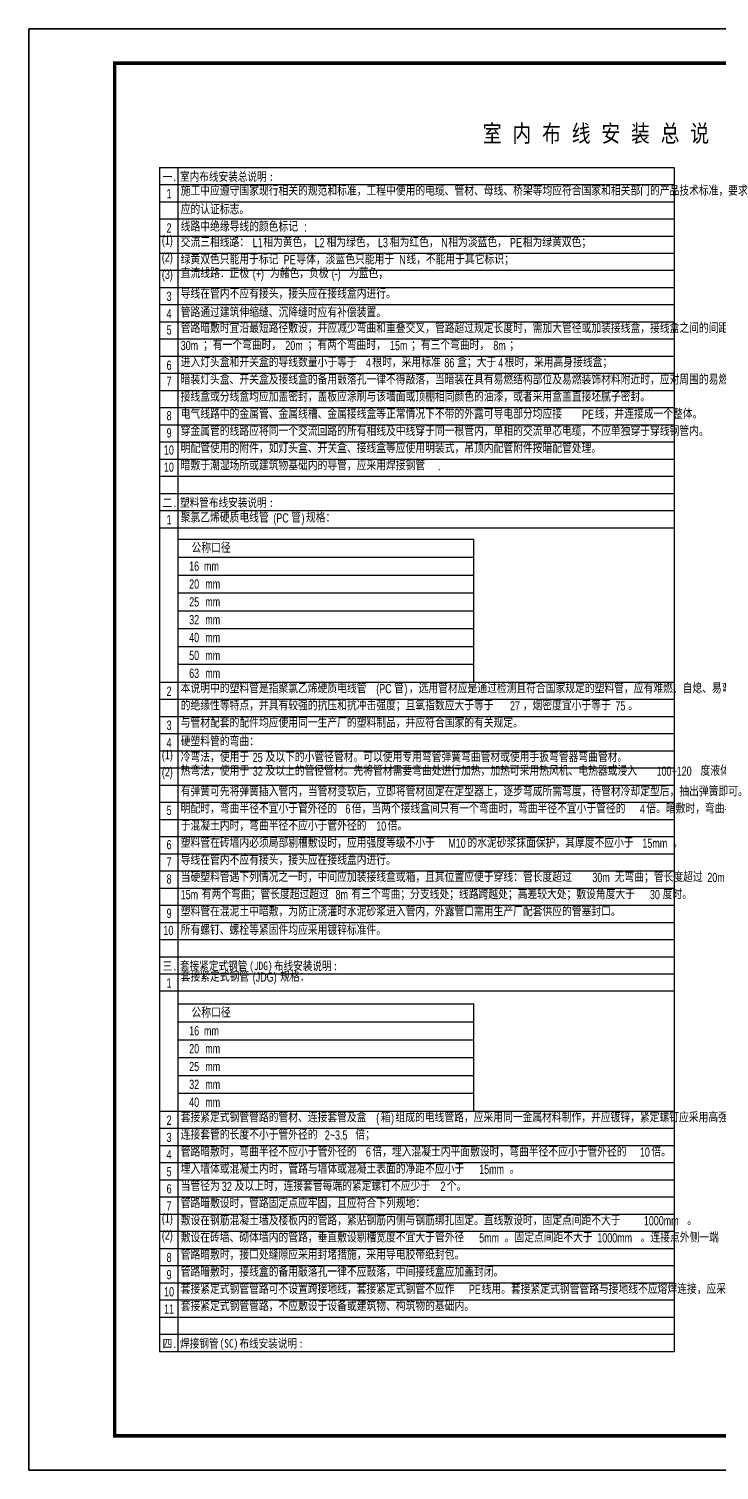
# Model space of a CAD drawing. Extents: x -7085 to 604621, y -1107727 to 606871.
# Drawn here: x 213124 to 243310, y 506902 to 569902 of the extents above; entities that cross this region are included whole.
import ezdxf

# ---------------------------------------------------------------- set-up
doc = ezdxf.new("R2010")
doc.units = 0
doc.header["$LTSCALE"] = 1000
doc.header["$MEASUREMENT"] = 0
for name, color, linetype in [('PUB_TAB', 7, 'Continuous'), ('PUB_TAB_ASSIST', 251, 'Continuous'), ('PUB_TEXT', 7, 'Continuous'), ('PUB_TITLE', 4, 'Continuous')]:
    doc.layers.add(name, color=color, linetype=linetype)
doc.styles.add('宝信-单线体', font='宝信-西文', dxfattribs={"bigfont": '宝信-中文'})
doc.styles.add('宝信-黑体', font='simhei.ttf', dxfattribs={"width": 0.8, "height": 14})

msp = doc.modelspace()

# ---------------------------------------------------------------- linework, layer by layer
at = {"layer": 'PUB_TAB', "color": 7}
for p, q in [((219643.9, 547589.1), (232573.6, 547589.1)), ((219643.9, 547589.1), (219643.9, 541346.3)), ((219643.9, 546808.7), (232573.6, 546808.7)), ((219643.9, 546028.4), (232573.6, 546028.4)), ((219643.9, 545248), (232573.6, 545248)), ((219643.9, 544467.7), (232573.6, 544467.7)), ((219643.9, 543687.4), (232573.6, 543687.4)), ((219643.9, 542907), (232573.6, 542907)), ((219643.9, 542126.7), (232573.6, 542126.7)), ((219643.9, 541346.3), (232573.6, 541346.3)), ((219643.9, 527278.4), (232573.6, 527278.4)), ((219643.9, 527278.4), (219643.9, 522596.3)), ((219643.9, 526498), (232573.6, 526498)), ((219643.9, 525717.7), (232573.6, 525717.7)), ((219643.9, 524937.4), (232573.6, 524937.4)), ((219643.9, 524157), (232573.6, 524157)), ((219643.9, 523376.7), (232573.6, 523376.7)), ((219643.9, 522596.3), (232573.6, 522596.3))]:
    msp.add_line(p, q, dxfattribs=at)
at = {"layer": 'PUB_TAB', "color": 7, "const_width": 50}
for points in [[(219643.9, 547589.1), (232573.6, 547589.1), (232573.6, 541346.3), (219643.9, 541346.3)], [(219643.9, 527278.4), (232573.6, 527278.4), (232573.6, 522596.3), (219643.9, 522596.3)]]:
    msp.add_lwpolyline(points, close=True, dxfattribs=at)
at = {"layer": 'PUB_TAB_ASSIST'}
for points in [[(218843.9, 563846.3), (241343.9, 563846.3)], [(218843.9, 563846.3), (218843.9, 512096.3)], [(219643.9, 563846.3), (219643.9, 512096.3)], [(241343.9, 563846.3), (241343.9, 512096.3)], [(218843.9, 563096.3), (241343.9, 563096.3)], [(218843.9, 562346.3), (241343.9, 562346.3)], [(218843.9, 561596.3), (241343.9, 561596.3)], [(218843.9, 560846.3), (241343.9, 560846.3)], [(218843.9, 560096.3), (241343.9, 560096.3)], [(218843.9, 559346.3), (241343.9, 559346.3)], [(218843.9, 558596.3), (241343.9, 558596.3)], [(218843.9, 557846.3), (241343.9, 557846.3)], [(218843.9, 557096.3), (241343.9, 557096.3)], [(218843.9, 556346.3), (241343.9, 556346.3)], [(218843.9, 555596.3), (241343.9, 555596.3)], [(218843.9, 554846.3), (241343.9, 554846.3)], [(218843.9, 554096.3), (241343.9, 554096.3)], [(218843.9, 553346.3), (241343.9, 553346.3)], [(218843.9, 552596.3), (241343.9, 552596.3)], [(218843.9, 551846.3), (241343.9, 551846.3)], [(218843.9, 551096.3), (241343.9, 551096.3)], [(218843.9, 550346.3), (241343.9, 550346.3)], [(218843.9, 549596.3), (241343.9, 549596.3)], [(218843.9, 548846.3), (241343.9, 548846.3)], [(218843.9, 548096.3), (241343.9, 548096.3)], [(218843.9, 541346.3), (241343.9, 541346.3)], [(218843.9, 540596.3), (241343.9, 540596.3)], [(218843.9, 539846.3), (241343.9, 539846.3)], [(218843.9, 539096.3), (241343.9, 539096.3)], [(218843.9, 538346.3), (241343.9, 538346.3)], [(218843.9, 537596.3), (241343.9, 537596.3)], [(218843.9, 536846.3), (241343.9, 536846.3)], [(218843.9, 536096.3), (241343.9, 536096.3)], [(218843.9, 535346.3), (241343.9, 535346.3)], [(218843.9, 534596.3), (241343.9, 534596.3)], [(218843.9, 533846.3), (241343.9, 533846.3)], [(218843.9, 533096.3), (241343.9, 533096.3)], [(218843.9, 532346.3), (241343.9, 532346.3)], [(218843.9, 531596.3), (241343.9, 531596.3)], [(218843.9, 530846.3), (241343.9, 530846.3)], [(218843.9, 530096.3), (241343.9, 530096.3)], [(218843.9, 529346.3), (241343.9, 529346.3)], [(218843.9, 528596.3), (241343.9, 528596.3)], [(218843.9, 527846.3), (241343.9, 527846.3)], [(218843.9, 522596.3), (241343.9, 522596.3)], [(218843.9, 521846.3), (241343.9, 521846.3)], [(218843.9, 521096.3), (241343.9, 521096.3)], [(218843.9, 520346.3), (241343.9, 520346.3)], [(218843.9, 519596.3), (241343.9, 519596.3)], [(218843.9, 518846.3), (241343.9, 518846.3)], [(218843.9, 518096.3), (241343.9, 518096.3)], [(218843.9, 517346.3), (241343.9, 517346.3)], [(218843.9, 516596.3), (241343.9, 516596.3)], [(218843.9, 515846.3), (241343.9, 515846.3)], [(218843.9, 515096.3), (241343.9, 515096.3)], [(218843.9, 514346.3), (241343.9, 514346.3)], [(218843.9, 513596.3), (241343.9, 513596.3)], [(218843.9, 512846.3), (241343.9, 512846.3)], [(218843.9, 512096.3), (241343.9, 512096.3)]]:
    msp.add_lwpolyline(points, dxfattribs=at)
at = {"layer": 'PUB_TITLE'}
for points in [[(213124.5, 506901.9), (213124.5, 569902), (302224.6, 569902), (302224.6, 506901.9)], [(213124.6, 506902), (302224.6, 506902), (302224.6, 569902), (213124.6, 569902)]]:
    msp.add_lwpolyline(points, close=True, dxfattribs=at)
for points, const_width in [([(216874.6, 508402), (300724.6, 508402), (300724.6, 568402), (216874.6, 568402)], 150), ([(216874.5, 508401.9), (216874.5, 568402), (300724.6, 568402), (300724.6, 508401.9)], 75)]:
    msp.add_lwpolyline(points, close=True, dxfattribs=dict(at, const_width=const_width))

# ---------------------------------------------------------------- texts
at = {"layer": 'PUB_TEXT'}
for s, height, style, width, p in [('室', 751.1, '宝信-黑体', 0.8, (232974.7, 564955.9)), ('内', 751.1, '宝信-黑体', 0.8, (234270.9, 564955.9)), ('布', 751.1, '宝信-黑体', 0.8, (235567.1, 564955.9)), ('线', 751.1, '宝信-黑体', 0.8, (236863.3, 564955.9)), ('安', 751.1, '宝信-黑体', 0.8, (238159.5, 564955.9)), ('装', 751.1, '宝信-黑体', 0.8, (239455.7, 564955.9)), ('总', 751.1, '宝信-黑体', 0.8, (240751.9, 564955.9)), ('说', 751.1, '宝信-黑体', 0.8, (242048.1, 564955.9)), ('一', 375.5, '宝信-黑体', 0.8, (218974.8, 563246.3)), ('.', 375.5, '宝信-黑体', 0.8, (219406.9, 563246.3)), ('室内布线安装总说明', 375.53, '宝信-黑体', 0.8, (219737.1, 563256.9)), (':', 375.5, '宝信-黑体', 0.8, (223625.7, 563256.9)), ('1', 405, '宝信-单线体', 0.722222, (219149.1, 562496.3)), ('2', 405, '宝信-单线体', 0.722222, (219149.1, 560996.3)), (':', 405, '宝信-单线体', 0.722222, (225166, 561040.3)), ('(1)', 405, '宝信-单线体', 0.722222, (218941.5, 560473.2)), ('L1', 405, '宝信-单线体', 0.722222, (222916, 560357.6)), ('L2', 405, '宝信-单线体', 0.722222, (225625.6, 560357.6)), ('L3', 405, '宝信-单线体', 0.722222, (228391, 560357.6)), ('N', 405, '宝信-单线体', 0.722222, (231156.4, 560357.6)), ('PE', 405, '宝信-单线体', 0.722222, (234162.8, 560357.6)), ('(2)', 405, '宝信-单线体', 0.722222, (218941.5, 559723.2)), ('PE', 405, '宝信-单线体', 0.722222, (224266, 559607.6)), ('N', 405, '宝信-单线体', 0.722222, (229323.1, 559607.6)), ('(3)', 405, '宝信-单线体', 0.722222, (218941.5, 558973.2)), ('(+)', 405, '宝信-单线体', 0.722222, (222916, 559002.4)), ('(-)', 405, '宝信-单线体', 0.722222, (226368.1, 559002.4)), ('3', 405, '宝信-单线体', 0.722222, (219149.1, 558010.7)), ('4', 405, '宝信-单线体', 0.722222, (219149.1, 557246.3)), ('5', 405, '宝信-单线体', 0.722222, (219149.1, 556540.3)), ('30m', 405, '宝信-单线体', 0.722222, (219766, 555857.6)), ('20m', 405, '宝信-单线体', 0.722222, (224341, 555857.6)), ('15m', 405, '宝信-单线体', 0.722222, (228916, 555857.6)), ('8m', 405, '宝信-单线体', 0.722222, (233435.3, 555857.6)), ('6', 405, '宝信-单线体', 0.722222, (219149.1, 554996.3)), ('4', 405, '宝信-单线体', 0.722222, (227866, 555107.6)), ('86', 405, '宝信-单线体', 0.722222, (231294.6, 555107.6)), ('4', 405, '宝信-单线体', 0.722222, (233651.7, 555107.6)), ('7', 405, '宝信-单线体', 0.722222, (219149.1, 554290.3)), ('8', 405, '宝信-单线体', 0.722222, (219149.1, 552790.3)), ('PE', 405, '宝信-单线体', 0.722222, (237316, 552854)), ('9', 405, '宝信-单线体', 0.722222, (219149.1, 552040.3)), ('10', 405, '宝信-单线体', 0.722222, (219031.6, 551290.3)), ('10', 405, '宝信-单线体', 0.722222, (219031.6, 550540.3)), ('.', 405, '宝信-单线体', 0.722222, (231016, 550604)), ('塑料管布线安装说明', 375.53, '宝信-黑体', 0.8, (219737.1, 549006.9)), ('二', 375.5, '宝信-黑体', 0.8, (218974.8, 548996.3)), ('.', 375.5, '宝信-黑体', 0.8, (219406.9, 548996.3)), (':', 375.5, '宝信-黑体', 0.8, (223625.7, 549006.9)), ('(PC', 405, '宝信-单线体', 0.722222, (223816, 548319.8)), (')', 405, '宝信-单线体', 0.722222, (225046, 548319.8)), ('1', 405, '宝信-单线体', 0.722222, (219149.1, 548246.3)), ('16', 405, '宝信-单线体', 0.722222, (220135.9, 546214.6)), ('mm', 405, '宝信-单线体', 0.722222, (220784.7, 546214.6)), ('20', 405, '宝信-单线体', 0.722222, (220135.9, 545434.3)), ('mm', 405, '宝信-单线体', 0.722222, (220840.4, 545434.3)), ('25', 405, '宝信-单线体', 0.722222, (220135.9, 544653.9)), ('mm', 405, '宝信-单线体', 0.722222, (220840.4, 544653.9)), ('32', 405, '宝信-单线体', 0.722222, (220135.9, 543873.6)), ('mm', 405, '宝信-单线体', 0.722222, (220840.4, 543873.6)), ('40', 405, '宝信-单线体', 0.722222, (220135.9, 543093.3)), ('mm', 405, '宝信-单线体', 0.722222, (220840.4, 543093.3)), ('50', 405, '宝信-单线体', 0.722222, (220135.9, 542312.9)), ('mm', 405, '宝信-单线体', 0.722222, (220840.4, 542312.9)), ('63', 405, '宝信-单线体', 0.722222, (220135.9, 541532.6)), ('mm', 405, '宝信-单线体', 0.722222, (220840.4, 541532.6)), ('(PC', 405, '宝信-单线体', 0.722222, (228316, 540858.9)), (')', 405, '宝信-单线体', 0.722222, (229546, 540858.9)), ('2', 405, '宝信-单线体', 0.722222, (219149.1, 540746.3)), ('27', 405, '宝信-单线体', 0.722222, (234166, 540107.6)), ('75', 405, '宝信-单线体', 0.722222, (238773.1, 540107.6)), ('3', 405, '宝信-单线体', 0.722222, (219149.1, 539260.7)), ('4', 405, '宝信-单线体', 0.722222, (219149.1, 538496.3)), ('(1)', 405, '宝信-单线体', 0.722222, (218941.5, 537973.2)), ('25', 405, '宝信-单线体', 0.722222, (222916, 537850.5)), ('(2)', 405, '宝信-单线体', 0.722222, (218941.5, 537223.2)), ('32', 405, '宝信-单线体', 0.722222, (222916, 537252.4)), ('100~120', 405, '宝信-单线体', 0.722222, (240573.1, 537252.4)), ('5', 405, '宝信-单线体', 0.722222, (219149.1, 535540.3)), ('6', 405, '宝信-单线体', 0.722222, (226966, 535604)), ('4', 405, '宝信-单线体', 0.722222, (239844.6, 535604)), ('10', 405, '宝信-单线体', 0.722222, (228316, 534854)), ('6', 405, '宝信-单线体', 0.722222, (219149.1, 534040.3)), ('M10', 405, '宝信-单线体', 0.722222, (231466, 534104)), ('15mm', 405, '宝信-单线体', 0.722222, (239951.7, 534104)), ('7', 405, '宝信-单线体', 0.722222, (219149.1, 533290.3)), ('30m', 405, '宝信-单线体', 0.722222, (237766, 532607.6)), ('20m', 405, '宝信-单线体', 0.722222, (242791, 532607.6)), ('8', 405, '宝信-单线体', 0.722222, (219149.1, 532540.3)), ('15m', 405, '宝信-单线体', 0.722222, (219766, 531857.6)), ('8m', 405, '宝信-单线体', 0.722222, (226535.3, 531857.6)), ('30', 405, '宝信-单线体', 0.722222, (240281.7, 531857.6)), ('9', 405, '宝信-单线体', 0.722222, (219149.1, 531040.3)), ('10', 405, '宝信-单线体', 0.722222, (219010.1, 530290.3)), ('三', 375.5, '宝信-黑体', 0.8, (218974.8, 528746.3)), ('.', 375.5, '宝信-黑体', 0.8, (219406.9, 528746.3)), ('套接紧定式钢管', 375.53, '宝信-黑体', 0.8, (219737.1, 528756.9)), ('(JDG)', 375.53, '宝信-黑体', 0.8, (222761.6, 528756.9)), ('(JDG)', 405, '宝信-单线体', 0.722222, (222916, 528252.4)), ('布线安装说明', 375.53, '宝信-黑体', 0.8, (223841.7, 528756.9)), (':', 375.5, '宝信-黑体', 0.8, (226434.1, 528756.9)), ('1', 405, '宝信-单线体', 0.722222, (219149.1, 527996.3)), ('16', 405, '宝信-单线体', 0.722222, (220135.9, 525903.9)), ('mm', 405, '宝信-单线体', 0.722222, (220784.7, 525903.9)), ('20', 405, '宝信-单线体', 0.722222, (220135.9, 525123.6)), ('mm', 405, '宝信-单线体', 0.722222, (220840.4, 525123.6)), ('25', 405, '宝信-单线体', 0.722222, (220135.9, 524343.3)), ('mm', 405, '宝信-单线体', 0.722222, (220840.4, 524343.3)), ('32', 405, '宝信-单线体', 0.722222, (220135.9, 523562.9)), ('mm', 405, '宝信-单线体', 0.722222, (220840.4, 523562.9)), ('40', 405, '宝信-单线体', 0.722222, (220135.9, 522782.6)), ('mm', 405, '宝信-单线体', 0.722222, (220840.4, 522782.6)), ('2', 405, '宝信-单线体', 0.722222, (219149.1, 521996.3)), ('(', 405, '宝信-单线体', 0.722222, (228316, 522105.5)), (')', 405, '宝信-单线体', 0.722222, (228961, 522105.5)), ('3', 405, '宝信-单线体', 0.722222, (219149.1, 521246.3)), ('2~3.5', 405, '宝信-单线体', 0.722222, (226066, 521347)), ('6', 405, '宝信-单线体', 0.722222, (227866, 520604)), ('10', 405, '宝信-单线体', 0.722222, (239844.6, 520604)), ('4', 405, '宝信-单线体', 0.722222, (219149.1, 520496.3)), ('5', 405, '宝信-单线体', 0.722222, (219149.1, 519746.3)), ('15mm', 405, '宝信-单线体', 0.722222, (232816, 519854)), ('6', 405, '宝信-单线体', 0.722222, (219149.1, 518996.3)), ('32', 405, '宝信-单线体', 0.722222, (221566, 519104)), ('2', 405, '宝信-单线体', 0.722222, (231123.1, 519104)), ('7', 405, '宝信-单线体', 0.722222, (219149.1, 518246.3)), ('(1)', 405, '宝信-单线体', 0.722222, (218941.5, 517723.2)), ('1000mm', 405, '宝信-单线体', 0.722222, (240016, 517604)), ('(2)', 405, '宝信-单线体', 0.722222, (218941.5, 516973.2)), ('5mm', 405, '宝信-单线体', 0.722222, (232816, 516854)), ('1000mm', 405, '宝信-单线体', 0.722222, (237980.3, 516854)), ('8', 405, '宝信-单线体', 0.722222, (219149.1, 515996.3)), ('9', 405, '宝信-单线体', 0.722222, (219149.1, 515246.3)), ('10', 405, '宝信-单线体', 0.722222, (219040, 514496.3)), ('PE', 405, '宝信-单线体', 0.722222, (232366, 514604)), ('11', 405, '宝信-单线体', 0.722222, (219040, 513746.3)), ('四', 375.5, '宝信-黑体', 0.8, (218974.8, 512246.3)), ('.', 375.5, '宝信-黑体', 0.8, (219406.9, 512246.3)), ('焊接钢管', 375.53, '宝信-黑体', 0.8, (219737.1, 512256.9)), ('(SC)', 375.53, '宝信-黑体', 0.8, (221465.4, 512256.9)), ('布线安装说明', 375.53, '宝信-黑体', 0.8, (222329.5, 512256.9)), (':', 375.5, '宝信-黑体', 0.8, (224921.9, 512256.9))]:
    msp.add_text(s, height=height, dxfattribs=dict(at, style=style, width=width)).set_placement(p)
at = {"layer": 'PUB_TEXT', "style": '宝信-单线体'}
for s, p in [('施工中应遵守国家现行相关的规范和标准，工程中使用的电缆、管材、母线、桥架等均应符合国家和相关部门的产品技术标准，要求', (219766, 562607.6)), ('应的认证标志。', (219766, 561790.3)), ('线路中绝缘导线的颜色标记', (219766, 561040.3)), ('交流三相线路：', (219766, 560357.6)), ('相为黄色，', (223375.6, 560357.6)), ('相为绿色，', (226141, 560357.6)), ('相为红色，', (228906.4, 560357.6)), ('相为淡蓝色，', (231462.8, 560357.6)), ('相为绿黄双色；', (234719.9, 560357.6)), ('绿黄双色只能用于标记', (219766, 559607.6)), ('导体，淡蓝色只能用于', (224823.1, 559607.6)), ('线，不能用于其它标识；', (229629.6, 559607.6)), ('直流线路：正极', (219766, 559002.4)), ('为赭色，负极', (223668.1, 559002.4)), ('为蓝色；', (227120.3, 559002.4)), ('导线在管内不应有接头，接头应在接线盒内进行。', (219766, 558107.6)), ('管路通过建筑伸缩缝、沉降缝时应有补偿装置。', (219766, 557290.3)), ('管路暗敷时宜沿最短路径敷设，并应减少弯曲和重叠交叉，管路超过规定长度时，需加大管径或加装接线盒，接线盒之间的间距需符合下列规定：无弯曲时，', (219766, 556604)), ('；有一个弯曲时，', (220741, 555857.6)), ('；有两个弯曲时，', (225316, 555857.6)), ('；有三个弯曲时，', (229835.3, 555857.6)), ('；', (234131.7, 555857.6)), ('进入灯头盒和开关盒的导线数量小于等于', (219766, 555107.6)), ('根时，采用标准', (228144.6, 555107.6)), ('盒；大于', (231851.7, 555107.6)), ('根时，采用高身接线盒；', (233930.3, 555107.6)), ('暗装灯头盒、开关盒及接线盒的备用敲落孔一律不得敲落，当暗装在具有易燃结构部位及易燃装饰材料附近时，应对周围的易燃物做好隔热防火处理，中间', (219766, 554354)), ('接线盒或分线盒均应加盖密封，盖板应涂刷与该墙面或顶棚相同颜色的油漆，或者采用盒盖直接坯腻子密封。', (219766, 553604)), ('电气线路中的金属管、金属线槽、金属接线盒等正常情况下不带的外露可导电部分均应接', (219766, 552854)), ('线，并连接成一个整体。', (237873.1, 552854)), ('穿金属管的线路应将同一个交流回路的所有相线及中线穿于同一根管内，单相的交流单芯电缆，不应单独穿于穿线钢管内。', (219766, 552104)), ('明配管使用的附件，如灯头盒、开关盒、接线盒等应使用明装式，吊顶内配管附件按暗配管处理。', (219766, 551354)), ('暗敷于潮湿场所或建筑物基础内的导管，应采用焊接钢管', (219766, 550604)), ('聚氯乙烯硬质电线管', (219766, 548319.8)), ('管', (224596, 548319.8)), ('规格：', (225241, 548319.8)), ('公称口径', (220240.1, 546995)), ('本说明中的塑料管是指聚氯乙烯硬质电线管', (219766, 540858.9)), ('管', (229096, 540858.9)), ('，选用管材应是通过检测且符合国家规定的塑料管，应有难燃、自熄、易弯曲、耐腐蚀、重量轻及优良', (229741, 540858.9)), ('的绝缘性等特点，并具有较强的抗压和抗冲击强度；且氧指数应大于等于', (219766, 540107.6)), ('，烟密度宜小于等于', (234723.1, 540107.6)), ('。', (239330.3, 540107.6)), ('与管材配套的配件均应使用同一生产厂的塑料制品，并应符合国家的有关规定。', (219766, 539354)), ('硬塑料管的弯曲：', (219766, 538540.3)), ('冷弯法，使用于', (219766, 537850.5)), ('及以下的小管径管材。可以使用专用弯管弹簧弯曲管材或使用手扳弯管器弯曲管材。', (223473.1, 537850.5)), ('热弯法，使用于', (219766, 537252.4)), ('及以上的管径管材。先将管材需要弯曲处进行加热，加热可采用热风机、电热器或浸入', (223473.1, 537252.4)), ('度液体中', (242495.3, 537252.4)), ('有弹簧可先将弹簧插入管内，当管材变软后，立即将管材固定在定型器上，逐步弯成所需弯度，待管材冷却定型后，抽出弹簧即可。', (219766, 536354)), ('明配时，弯曲半径不宜小于管外径的', (219766, 535604)), ('倍，当两个接线盒间只有一个弯曲时，弯曲半径不宜小于管径的', (227244.6, 535604)), ('倍。暗敷时，弯曲半径不应小于管外径的', (240123.1, 535604)), ('于混凝土内时，弯曲半径不应小于管外径的', (219766, 534854)), ('倍。', (228817.4, 534854)), ('塑料管在砖墙内必须局部剔槽敷设时，应用强度等级不小于', (219766, 534104)), ('的水泥砂浆抹面保护，其厚度不应小于', (232301.7, 534104)), ('。', (241288.9, 534104)), ('导线在管内不应有接头，接头应在接线盒内进行。', (219766, 533357.6)), ('当硬塑料管遇下列情况之一时，中间应加装接线盒或箱，且其位置应便于穿线：管长度超过', (219766, 532607.6)), ('无弯曲；管长度超过', (238741, 532607.6)), ('有两个弯曲；管长度超过超过', (220685.3, 531857.6)), ('有三个弯曲；分支线处；线路跨越处；高差较大处；敷设角度大于', (227231.7, 531857.6)), ('度时。', (240838.9, 531857.6)), ('塑料管在混泥土中暗敷，为防止浇灌时水泥砂浆进入管内，外露管口需用生产厂配套供应的管塞封口。', (219766, 531107.6)), ('所有螺钉、螺栓等紧固件均应采用镀锌标准件。', (219766, 530293.8)), ('套接紧定式钢管', (219766, 528252.4)), ('规格：', (224113.9, 528252.4)), ('公称口径', (220240.1, 526684.3)), ('套接紧定式钢管管路的管材、连接套管及盒', (219766, 522105.5)), ('箱', (228511, 522105.5)), ('组成的电线管路，应采用同一金属材料制作，并应镀锌，紧定螺钉应采用高强度原料制作。', (229156, 522105.5)), ('连接套管的长度不小于管外径的', (219766, 521347)), ('倍；', (227403.1, 521347)), ('管路暗敷时，弯曲半径不应小于管外径的', (219766, 520604)), ('倍，埋入混凝土内平面敷设时，弯曲半径不应小于管外径的', (228144.6, 520604)), ('倍。', (240346, 520604)), ('埋入墙体或混凝土内时，管路与墙体或混凝土表面的净距不应小于', (219766, 519854)), ('。', (234153.1, 519854)), ('当管径为', (219766, 519104)), ('及以上时，连接套管每端的紧定螺钉不应少于', (222123.1, 519104)), ('个。', (231401.7, 519104)), ('管路暗敷设时，管路固定点应牢固，且应符合下列规地：', (219766, 518354)), ('敷设在钢筋混凝土墙及楼板内的管路，紧贴钢筋内侧与钢筋绑扎固定。直线敷设时，固定点间距不大于', (219766, 517604)), ('敷设在砖墙、砌体墙内的管路，垂直敷设剔槽宽度不宜大于管外径', (219766, 516854)), ('。固定点间距不大于', (233930.3, 516854)), ('。连接点外侧一端', (239874.6, 516854)), ('。', (241910.3, 517604)), ('管路暗敷时，接口处缝隙应采用封堵措施，采用导电胶带纸封包。', (219766, 516104)), ('管路暗敷时，接线盒的备用敲落孔一律不应敲落，中间接线盒应加盖封闭。', (219766, 515354)), ('套接紧定式钢管管路可不设置跨接地线，套接紧定式钢管不应作', (219766, 514604)), ('线用。套接紧定式钢管管路与接地线不应熔焊连接，应采用管箍连接。', (232923.1, 514604)), ('套接紧定式钢管管路，不应敷设于设备或建筑物、构筑物的基础内。', (219766, 513854))]:
    msp.add_text(s, height=450, dxfattribs=at).set_placement(p)

doc.saveas('drawing.dxf')
